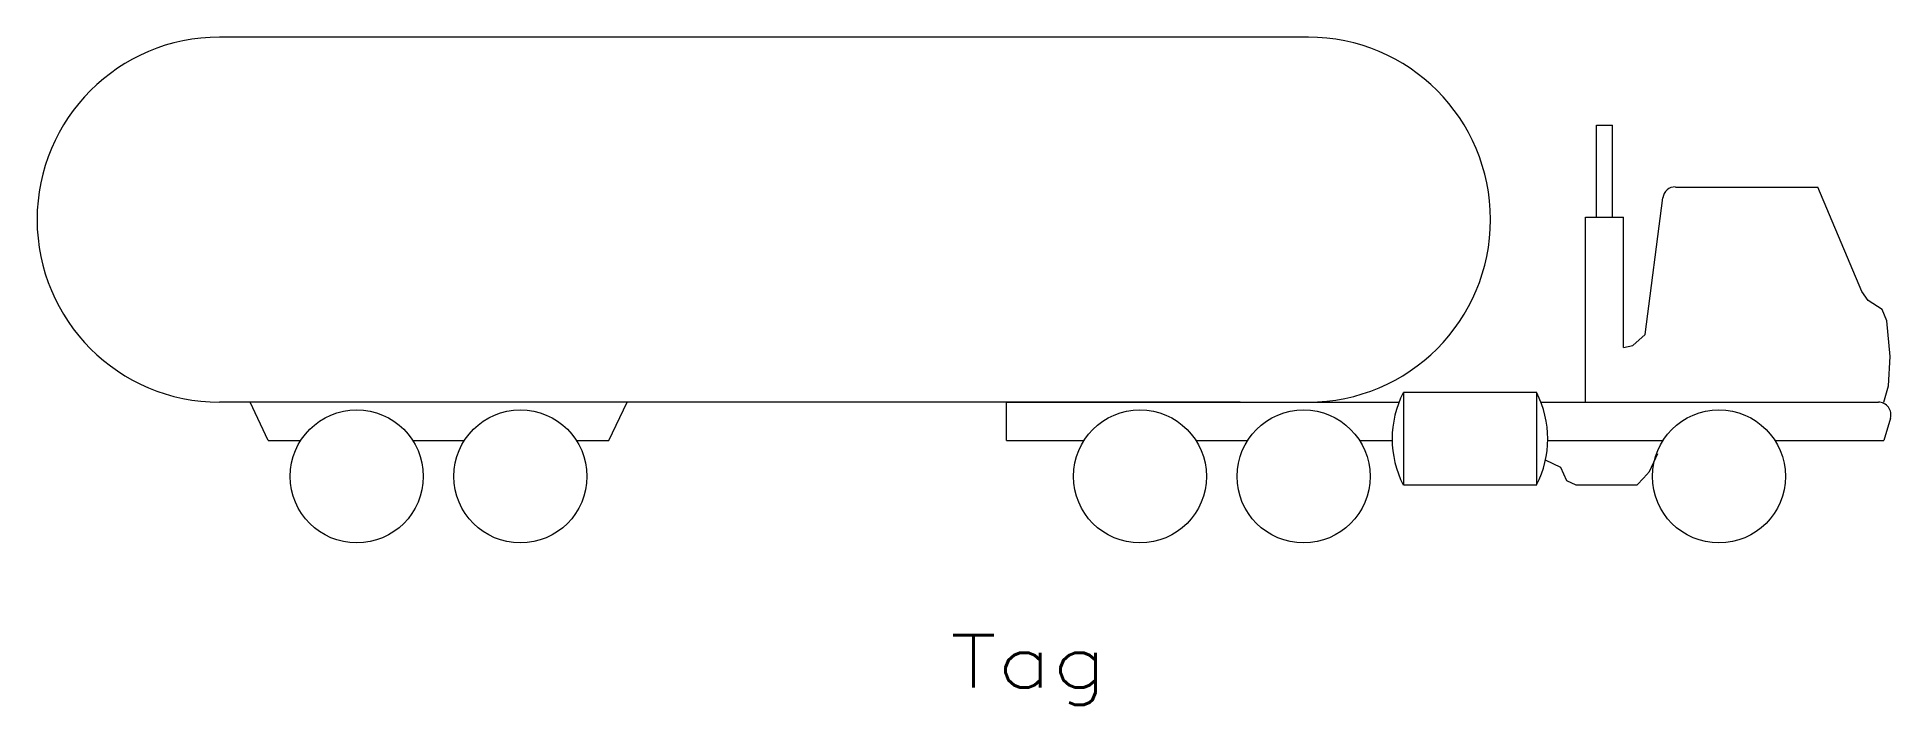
# Model space of a CAD drawing. Header units: inches. Extents: x -23.2 to 24.2, y -11.5 to 5.5.
import ezdxf
from ezdxf.enums import TextEntityAlignment as Align

# ---------------------------------------------------------------- set-up
doc = ezdxf.new("R2010")
doc.units = ezdxf.units.IN
doc.header["$MEASUREMENT"] = 0
doc.layers.get('0').update_dxf_attribs({"lineweight": 0})
doc.layers.add('P_M_PROCESS', color=7, linetype='Continuous', lineweight=0)
doc.layers.add('P_MN_PROCESS', color=7, linetype='Continuous', lineweight=0)
doc.styles.add('STANDARD1', font='TXT.SHX')

msp = doc.modelspace()

# ---------------------------------------------------------------- linework, layer by layer
at = {"layer": 'P_M_PROCESS', "color": 1, "true_color": 0xff0000}
for p, q in [((9.295, 5.512), (-18.535, 5.515)), ((7.547, -3.809), (-18.535, -3.809))]:
    msp.add_line(p, q, dxfattribs=at)
for centre, start, end in [((-18.535, 0.853), 90, 270), ((9.283, 0.853), -90, 90)]:
    msp.add_arc(centre, 4.662, start, end, dxfattribs=at)
at = {"layer": 'P_MN_PROCESS', "color": 1, "true_color": 0xff0000}
for p, q in [((16.654, 0.916), (16.654, 3.268)), ((16.654, 3.268), (17.06, 3.268)), ((17.06, 0.916), (17.06, 3.268)), ((18.67, 1.686), (22.31, 1.686)), ((23.437, -0.981), (22.31, 1.686)), ((17.9, -2.08), (18.348, 1.413)), ((16.374, 0.916), (17.34, 0.916)), ((16.374, -3.809), (16.374, 0.916)), ((17.34, -2.416), (17.34, 0.916)), ((23.598, -1.212), (23.437, -0.981)), ((23.955, -1.443), (23.598, -1.212)), ((24.074, -1.73), (23.955, -1.443)), ((24.158, -2.647), (24.074, -1.73)), ((17.34, -2.416), (17.578, -2.36)), ((17.578, -2.36), (17.9, -2.08)), ((24.116, -3.396), (24.158, -2.647)), ((15.128, -3.564), (11.719, -3.564)), ((11.719, -3.564), (11.719, -5.923)), ((15.128, -5.923), (15.128, -3.564)), ((23.997, -3.809), (24.116, -3.396)), ((-17.289, -4.789), (-17.751, -3.809)), ((-8.588, -4.789), (-8.119, -3.809)), ((1.576, -3.809), (11.607, -3.809)), ((1.576, -4.789), (1.576, -3.809)), ((15.233, -3.809), (23.857, -3.809)), ((24.165, -4.222), (23.997, -4.789)), ((-17.289, -4.789), (-16.456, -4.789)), ((-13.593, -4.789), (-12.277, -4.789)), ((-9.414, -4.789), (-8.588, -4.789)), ((1.576, -4.789), (3.557, -4.789)), ((6.413, -4.789), (7.743, -4.789)), ((10.599, -4.789), (11.432, -4.789)), ((15.408, -4.789), (18.362, -4.789)), ((18.012, -5.58), (18.222, -5.118)), ((21.211, -4.789), (23.997, -4.789)), ((15.345, -5.286), (15.73, -5.468)), ((15.73, -5.468), (15.884, -5.811)), ((17.851, -5.755), (18.012, -5.58)), ((11.719, -5.923), (15.128, -5.923)), ((15.884, -5.811), (16.122, -5.923)), ((16.122, -5.923), (17.69, -5.923)), ((17.69, -5.923), (17.851, -5.755))]:
    msp.add_line(p, q, dxfattribs=at)
at = {"layer": 'P_MN_PROCESS', "color": 1, "lineweight": 0, "true_color": 0xff0000}
for centre in [(-15.028, -5.705), (-10.846, -5.705), (4.987, -5.706), (9.169, -5.707), (19.783, -5.707)]:
    msp.add_circle(centre, 1.7, dxfattribs=at)
at = {"layer": 'P_MN_PROCESS', "color": 1, "true_color": 0xff0000}
for centre, radius, start, end in [((18.668, 1.369), 0.322, 89.997, 172.6767), ((14.027, -4.747), 2.596, 153.017, 206.9769), ((12.811, -4.747), 2.596, -26.983, 26.9769), ((23.856, -4.131), 0.322, -16.4545, 89.997)]:
    msp.add_arc(centre, radius, start, end, dxfattribs=at)

# ---------------------------------------------------------------- texts
at = {"color": 7, "linetype": 'Continuous', "style": 'STANDARD1', "width": 1.166667}
msp.add_text('Tag', height=1.3335, dxfattribs=at).set_placement((0.142, -11.098), (4.143, -11.098), align=Align.FIT)

doc.saveas('drawing.dxf')
